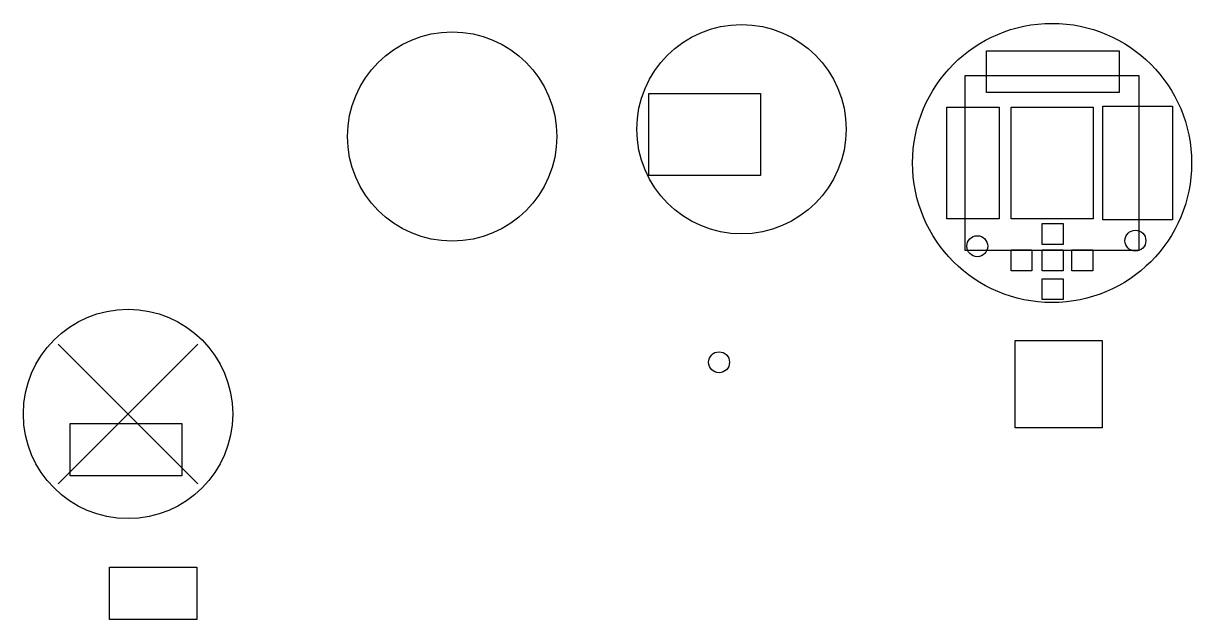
# Model space of a CAD drawing. Header units: millimetres. Extents: x -5 to 330, y -34 to 137.
import ezdxf

# ---------------------------------------------------------------- set-up
doc = ezdxf.new("R2010")
doc.units = ezdxf.units.MM

msp = doc.modelspace()

# ---------------------------------------------------------------- linework, layer by layer
for p, q in [((5, 5), (45, 45)), ((45, 5), (5, 45))]:
    msp.add_line(p, q)
for points in [[(271.11, 129.1), (309.11, 129.1), (309.11, 117.1), (271.11, 117.1)], [(264.88, 71.93), (314.88, 71.93), (314.88, 121.93), (264.88, 121.93)], [(174.29, 116.86), (206.29, 116.86), (206.29, 93.36), (174.29, 93.36)], [(274.69, 112.93), (274.69, 80.93), (259.69, 80.93), (259.69, 112.93)], [(301.63, 112.93), (301.63, 80.93), (278.13, 80.93), (278.13, 112.93)], [(324.38, 113.18), (324.38, 80.68), (304.38, 80.68), (304.38, 113.18)], [(287.03, 79.61), (293.03, 79.61), (293.03, 73.61), (287.03, 73.61)], [(278.1, 72.04), (284.1, 72.04), (284.1, 66.04), (278.1, 66.04)], [(287.03, 72.04), (293.03, 72.04), (293.03, 66.04), (287.03, 66.04)], [(295.53, 72.04), (301.53, 72.04), (301.53, 66.04), (295.53, 66.04)], [(287.03, 63.76), (293.03, 63.76), (293.03, 57.76), (287.03, 57.76)], [(279.27, 46.01), (304.27, 46.01), (304.27, 21.01), (279.27, 21.01)], [(8.43, 22.25), (40.43, 22.25), (40.43, 7.25), (8.43, 7.25)], [(19.7, -18.94), (44.7, -18.94), (44.7, -33.94), (19.7, -33.94)]]:
    msp.add_lwpolyline(points, close=True)
for centre, radius in [((117.91, 104.52), 30), ((200.84, 106.61), 30), ((289.88, 96.93), 40), ((313.76, 74.66), 3), ((268.43, 73.07), 3), ((25, 25), 30), ((194.42, 39.81), 3)]:
    msp.add_circle(centre, radius)

doc.saveas('drawing.dxf')
